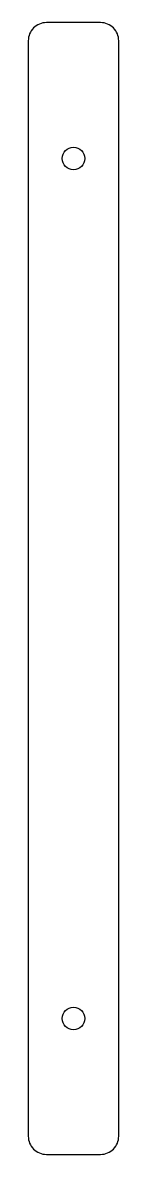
# Model space of a CAD drawing. Header units: millimetres. Extents: x 0 to 10, y 0 to 125.
import ezdxf

# ---------------------------------------------------------------- set-up
doc = ezdxf.new("R2010")
doc.units = ezdxf.units.MM
doc.layers.get('0').update_dxf_attribs({"linetype": 'CONTINUOUS'})

msp = doc.modelspace()

# ---------------------------------------------------------------- linework, layer by layer
msp.add_lwpolyline([(2, 0), (8, 0, 0.414214), (10, 2), (10, 123, 0.414214), (8, 125), (2, 125, 0.414214), (0, 123), (0, 2, 0.414214)], format="xyb", close=True)
for centre in [(5, 110), (5, 15)]:
    msp.add_circle(centre, 1.25)

doc.saveas('drawing.dxf')
